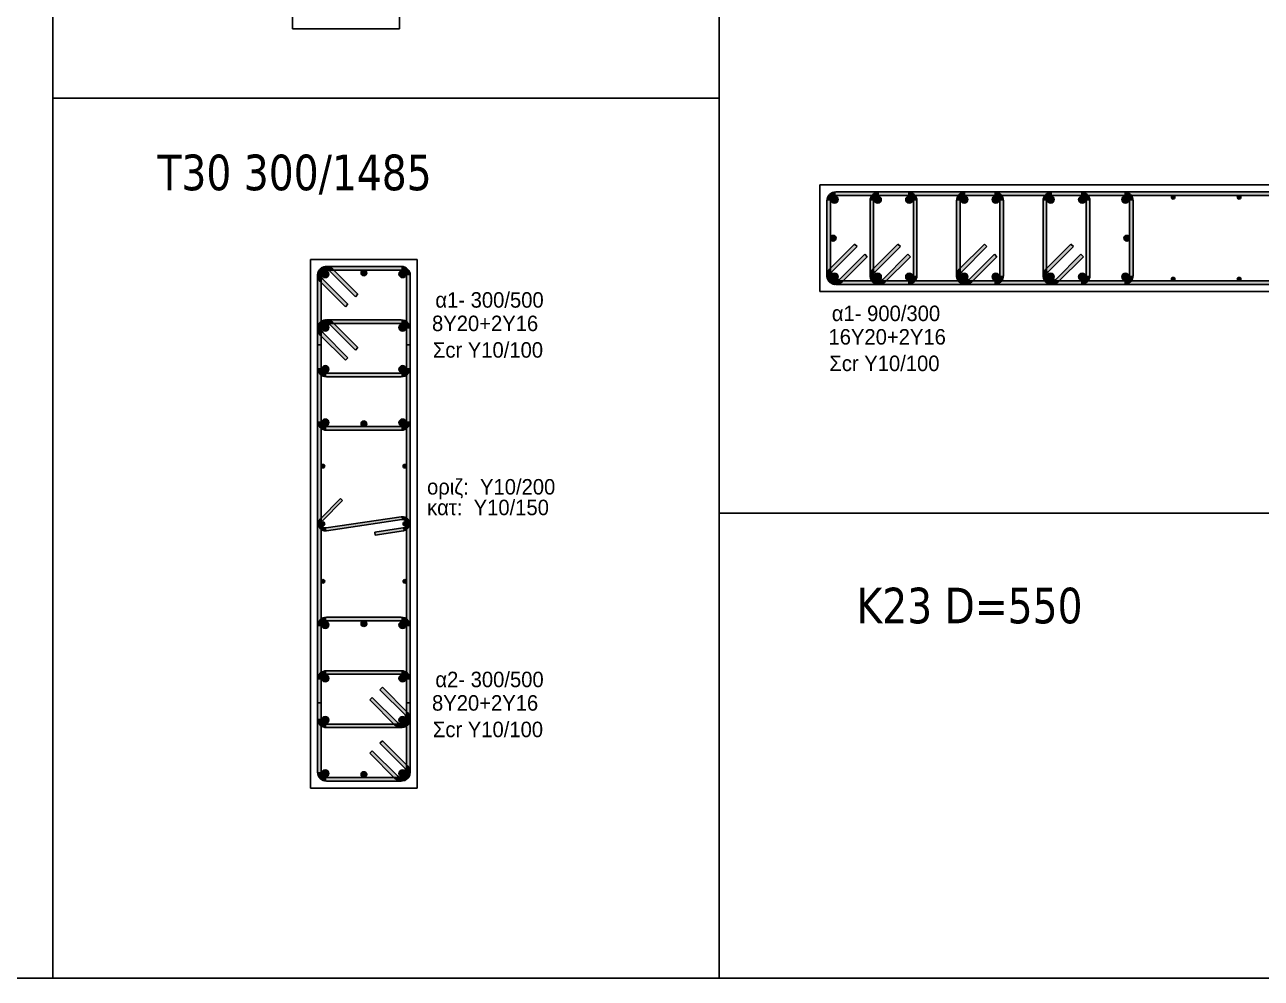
# Model space of a CAD drawing. Header units: millimetres. Extents: x -2171 to 1563, y -1758 to -1505.
# Drawn here: x 6.69 to 24.06, y -1630.29 to -1616.9 of the extents above; entities that cross this region are included whole.
import ezdxf

# ---------------------------------------------------------------- set-up
doc = ezdxf.new("R2010")
doc.units = ezdxf.units.MM
for name, color, linetype in [('-S_TEXT', 3, 'Continuous'), ('Col_Det', 7, 'Continuous'), ('Col_Det_Fill', 7, 'Continuous'), ('Geo_Col_Pro_1', 7, 'Continuous'), ('pinakaki', 153, 'Continuous')]:
    doc.layers.add(name, color=color, linetype=linetype)
doc.styles.add('S1Arl22_b_934_161', font='arial.ttf', dxfattribs={"width": 0.933629, "height": 0.002175})
doc.styles.get("Standard").update_dxf_attribs({"font": 'tahoma.ttf'})

msp = doc.modelspace()

# ---------------------------------------------------------------- hatches: boundary and pattern name
at = {"layer": 'Col_Det_Fill'}
for color, points in [(252, [(18.0814, -1619.3004), (18.0814, -1619.2504, 0.4142136), (17.9564, -1619.3754), (18.0064, -1619.3754, -0.4142136)]), (12, [(18.0138, -1619.3578, 0.4142136), (18.0638, -1619.4078, 0.4142136), (18.1138, -1619.3578, 0.4142136), (18.0638, -1619.3078, 0.4142136)]), (252, [(22.1314, -1619.3004), (22.1314, -1619.2504), (18.0814, -1619.2504), (18.0814, -1619.3004)]), (252, [(18.6886, -1619.3004), (18.6886, -1619.2504, 0.4142136), (18.5636, -1619.3754), (18.6136, -1619.3754, -0.4142136)]), (56, [(18.6209, -1619.3578, 0.4142136), (18.6709, -1619.4078, 0.4142136), (18.7209, -1619.3578, 0.4142136), (18.6709, -1619.3078, 0.4142136)]), (252, [(19.0957, -1619.3004), (19.0957, -1619.2504), (18.6886, -1619.2504), (18.6886, -1619.3004)]), (56, [(19.0634, -1619.3578, 0.4142136), (19.1134, -1619.4078, 0.4142136), (19.1634, -1619.3578, 0.4142136), (19.1134, -1619.3078, 0.4142136)]), (252, [(19.1707, -1619.3754), (19.2207, -1619.3754, 0.4142136), (19.0957, -1619.2504), (19.0957, -1619.3004, -0.4142136)]), (252, [(19.9029, -1619.3004), (19.9029, -1619.2504, 0.4142136), (19.7779, -1619.3754), (19.8279, -1619.3754, -0.4142136)]), (56, [(19.8352, -1619.3578, 0.4142136), (19.8852, -1619.4078, 0.4142136), (19.9352, -1619.3578, 0.4142136), (19.8852, -1619.3078, 0.4142136)]), (252, [(20.31, -1619.3004), (20.31, -1619.2504), (19.9029, -1619.2504), (19.9029, -1619.3004)]), (56, [(20.2777, -1619.3578, 0.4142136), (20.3277, -1619.4078, 0.4142136), (20.3777, -1619.3578, 0.4142136), (20.3277, -1619.3078, 0.4142136)]), (252, [(20.385, -1619.3754), (20.435, -1619.3754, 0.4142136), (20.31, -1619.2504), (20.31, -1619.3004, -0.4142136)]), (252, [(21.1172, -1619.3004), (21.1172, -1619.2504, 0.4142136), (20.9922, -1619.3754), (21.0422, -1619.3754, -0.4142136)]), (56, [(21.0495, -1619.3578, 0.4142136), (21.0995, -1619.4078, 0.4142136), (21.1495, -1619.3578, 0.4142136), (21.0995, -1619.3078, 0.4142136)]), (252, [(32.9087, -1619.3004), (32.9087, -1619.2504), (21.0549, -1619.2504), (21.0549, -1619.3004)]), (252, [(21.5243, -1619.3004), (21.5243, -1619.2504), (21.1172, -1619.2504), (21.1172, -1619.3004)]), (56, [(21.492, -1619.3578, 0.4142136), (21.542, -1619.4078, 0.4142136), (21.592, -1619.3578, 0.4142136), (21.542, -1619.3078, 0.4142136)]), (252, [(21.5993, -1619.3754), (21.6493, -1619.3754, 0.4142136), (21.5243, -1619.2504), (21.5243, -1619.3004, -0.4142136)]), (12, [(22.0991, -1619.3578, 0.4142136), (22.1491, -1619.4078, 0.4142136), (22.1991, -1619.3578, 0.4142136), (22.1491, -1619.3078, 0.4142136)]), (252, [(22.2064, -1619.3754), (22.2564, -1619.3754, 0.4142136), (22.1314, -1619.2504), (22.1314, -1619.3004, -0.4142136)]), (133, [(22.7944, -1619.3254, 0.4142136), (22.8194, -1619.3504, 0.4142136), (22.8444, -1619.3254, 0.4142136), (22.8194, -1619.3004, 0.4142136)]), (133, [(23.7194, -1619.3254, 0.4142136), (23.7444, -1619.3504, 0.4142136), (23.7694, -1619.3254, 0.4142136), (23.7444, -1619.3004, 0.4142136)]), (252, [(18.0064, -1619.3754), (17.9564, -1619.3754), (17.9564, -1620.4254), (18.0064, -1620.4254)]), (252, [(18.6136, -1619.3754), (18.5636, -1619.3754), (18.5636, -1620.4254), (18.6136, -1620.4254)]), (252, [(19.1707, -1620.4254), (19.2207, -1620.4254), (19.2207, -1619.3754), (19.1707, -1619.3754)]), (252, [(19.8279, -1619.3754), (19.7779, -1619.3754), (19.7779, -1620.4254), (19.8279, -1620.4254)]), (252, [(20.385, -1620.4254), (20.435, -1620.4254), (20.435, -1619.3754), (20.385, -1619.3754)]), (252, [(21.0422, -1619.3754), (20.9922, -1619.3754), (20.9922, -1620.4254), (21.0422, -1620.4254)]), (252, [(21.5993, -1620.4254), (21.6493, -1620.4254), (21.6493, -1619.3754), (21.5993, -1619.3754)]), (252, [(22.2064, -1620.4254), (22.2564, -1620.4254), (22.2564, -1619.3754), (22.2064, -1619.3754)]), (133, [(18.0064, -1619.9004, 0.4142136), (18.0464, -1619.9404, 0.4142136), (18.0864, -1619.9004, 0.4142136), (18.0464, -1619.8604, 0.4142136)]), (133, [(22.1264, -1619.9005, 0.4142136), (22.1664, -1619.9405, 0.4142136), (22.2064, -1619.9005, 0.4142136), (22.1664, -1619.8605, 0.4142136)]), (252, [(18.382, -1620.0188), (18.3466, -1619.9835), (17.9931, -1620.337), (18.0284, -1620.3724)]), (252, [(18.9891, -1620.0188), (18.9538, -1619.9835), (18.6002, -1620.337), (18.6356, -1620.3724)]), (252, [(20.2034, -1620.0188), (20.168, -1619.9835), (19.8145, -1620.337), (19.8498, -1620.3724)]), (252, [(21.4177, -1620.0188), (21.3823, -1619.9835), (21.0288, -1620.337), (21.0641, -1620.3724)]), (252, [(18.1345, -1620.4785), (18.1698, -1620.5138), (18.5234, -1620.1603), (18.488, -1620.1249)]), (252, [(18.7416, -1620.4785), (18.777, -1620.5138), (19.1305, -1620.1603), (19.0952, -1620.1249)]), (252, [(19.9559, -1620.4785), (19.9913, -1620.5138), (20.3448, -1620.1603), (20.3095, -1620.1249)]), (252, [(21.1702, -1620.4785), (21.2056, -1620.5138), (21.5591, -1620.1603), (21.5237, -1620.1249)]), (252, [(10.9841, -1620.3694), (11.0195, -1620.334, 0.6681786), (10.8061, -1620.4224), (10.8561, -1620.4224, -0.6681786)]), (252, [(10.9311, -1620.3474), (10.9311, -1620.2974, 0.6681786), (10.8427, -1620.5108), (10.8781, -1620.4755, -0.6681786)]), (12, [(10.9134, -1620.3547, 0.4142136), (10.8634, -1620.4047, 0.4142136), (10.9134, -1620.4547, 0.4142136), (10.9634, -1620.4047, 0.4142136)]), (252, [(11.9811, -1620.3474), (11.9811, -1620.2974), (10.9311, -1620.2974), (10.9311, -1620.3474)]), (252, [(11.3377, -1620.7229), (11.373, -1620.6876), (11.0195, -1620.334), (10.9841, -1620.3694)]), (133, [(11.4561, -1620.3474, 0.4142136), (11.4161, -1620.3874, 0.4142136), (11.4561, -1620.4274, 0.4142136), (11.4961, -1620.3874, 0.4142136)]), (12, [(11.9988, -1620.3547, 0.4142136), (11.9488, -1620.4047, 0.4142136), (11.9988, -1620.4547, 0.4142136), (12.0488, -1620.4047, 0.4142136)]), (252, [(12.0561, -1620.4224), (12.1061, -1620.4224, 0.4142136), (11.9811, -1620.2974), (11.9811, -1620.3474, -0.4142136)]), (252, [(18.0284, -1620.3724), (17.9931, -1620.337, 0.6681786), (18.0814, -1620.5504), (18.0814, -1620.5004, -0.6681786)]), (252, [(18.6356, -1620.3724), (18.6002, -1620.337, 0.6681786), (18.6886, -1620.5504), (18.6886, -1620.5004, -0.6681786)]), (252, [(19.8498, -1620.3724), (19.8145, -1620.337, 0.6681786), (19.9029, -1620.5504), (19.9029, -1620.5004, -0.6681786)]), (252, [(21.0641, -1620.3724), (21.0288, -1620.337, 0.6681786), (21.1172, -1620.5504), (21.1172, -1620.5004, -0.6681786)]), (252, [(10.8561, -1620.4224), (10.8061, -1620.4224), (10.8061, -1622.4724), (10.8561, -1622.4724)]), (252, [(10.8781, -1620.4755), (10.8427, -1620.5108), (11.1963, -1620.8644), (11.2316, -1620.829)]), (252, [(12.0561, -1622.4724), (12.1061, -1622.4724), (12.1061, -1620.4224), (12.0561, -1620.4224)]), (252, [(18.0064, -1620.4254), (17.9564, -1620.4254, 0.6681786), (18.1698, -1620.5138), (18.1345, -1620.4785, -0.6681786)]), (12, [(18.0138, -1620.4431, 0.4142136), (18.0638, -1620.4931, 0.4142136), (18.1138, -1620.4431, 0.4142136), (18.0638, -1620.3931, 0.4142136)]), (252, [(18.0814, -1620.5004), (18.0814, -1620.5504), (22.1314, -1620.5504), (22.1314, -1620.5004)]), (252, [(18.6136, -1620.4254), (18.5636, -1620.4254, 0.6681786), (18.777, -1620.5138), (18.7416, -1620.4785, -0.6681786)]), (56, [(18.6209, -1620.4431, 0.4142136), (18.6709, -1620.4931, 0.4142136), (18.7209, -1620.4431, 0.4142136), (18.6709, -1620.3931, 0.4142136)]), (252, [(18.6886, -1620.5004), (18.6886, -1620.5504), (19.0957, -1620.5504), (19.0957, -1620.5004)]), (56, [(19.0634, -1620.4431, 0.4142136), (19.1134, -1620.4931, 0.4142136), (19.1634, -1620.4431, 0.4142136), (19.1134, -1620.3931, 0.4142136)]), (252, [(19.0957, -1620.5004), (19.0957, -1620.5504, 0.4142136), (19.2207, -1620.4254), (19.1707, -1620.4254, -0.4142136)]), (252, [(19.8279, -1620.4254), (19.7779, -1620.4254, 0.6681786), (19.9913, -1620.5138), (19.9559, -1620.4785, -0.6681786)]), (56, [(19.8352, -1620.4431, 0.4142136), (19.8852, -1620.4931, 0.4142136), (19.9352, -1620.4431, 0.4142136), (19.8852, -1620.3931, 0.4142136)]), (252, [(19.9029, -1620.5004), (19.9029, -1620.5504), (20.31, -1620.5504), (20.31, -1620.5004)]), (56, [(20.2777, -1620.4431, 0.4142136), (20.3277, -1620.4931, 0.4142136), (20.3777, -1620.4431, 0.4142136), (20.3277, -1620.3931, 0.4142136)]), (252, [(20.31, -1620.5004), (20.31, -1620.5504, 0.4142136), (20.435, -1620.4254), (20.385, -1620.4254, -0.4142136)]), (252, [(21.0422, -1620.4254), (20.9922, -1620.4254, 0.6681786), (21.2056, -1620.5138), (21.1702, -1620.4785, -0.6681786)]), (56, [(21.0495, -1620.4431, 0.4142136), (21.0995, -1620.4931, 0.4142136), (21.1495, -1620.4431, 0.4142136), (21.0995, -1620.3931, 0.4142136)]), (252, [(21.0549, -1620.5004), (21.0549, -1620.5504), (32.9087, -1620.5504), (32.9087, -1620.5004)]), (252, [(21.1172, -1620.5004), (21.1172, -1620.5504), (21.5243, -1620.5504), (21.5243, -1620.5004)]), (56, [(21.492, -1620.4431, 0.4142136), (21.542, -1620.4931, 0.4142136), (21.592, -1620.4431, 0.4142136), (21.542, -1620.3931, 0.4142136)]), (252, [(21.5243, -1620.5004), (21.5243, -1620.5504, 0.4142136), (21.6493, -1620.4254), (21.5993, -1620.4254, -0.4142136)]), (12, [(22.0991, -1620.4431, 0.4142136), (22.1491, -1620.4931, 0.4142136), (22.1991, -1620.4431, 0.4142136), (22.1491, -1620.3931, 0.4142136)]), (252, [(22.1314, -1620.5004), (22.1314, -1620.5504, 0.4142136), (22.2564, -1620.4254), (22.2064, -1620.4254, -0.4142136)]), (133, [(22.7944, -1620.4754, 0.4142136), (22.8194, -1620.5004, 0.4142136), (22.8444, -1620.4754, 0.4142136), (22.8194, -1620.4504, 0.4142136)]), (133, [(23.7194, -1620.4754, 0.4142136), (23.7444, -1620.5004, 0.4142136), (23.7694, -1620.4754, 0.4142136), (23.7444, -1620.4504, 0.4142136)]), (252, [(10.9841, -1621.1194), (11.0195, -1621.084, 0.6681786), (10.8061, -1621.1724), (10.8561, -1621.1724, -0.6681786)]), (252, [(10.9311, -1621.0974), (10.9311, -1621.0474, 0.6681786), (10.8427, -1621.2608), (10.8781, -1621.2255, -0.6681786)]), (252, [(11.9811, -1621.0974), (11.9811, -1621.0474), (10.9311, -1621.0474), (10.9311, -1621.0974)]), (252, [(12.0561, -1621.1724), (12.1061, -1621.1724, 0.4142136), (11.9811, -1621.0474), (11.9811, -1621.0974, -0.4142136)]), (252, [(10.8561, -1621.1724), (10.8061, -1621.1724), (10.8061, -1621.7224), (10.8561, -1621.7224)]), (252, [(10.8781, -1621.2255), (10.8427, -1621.2608), (11.1963, -1621.6144), (11.2316, -1621.579)]), (56, [(10.9134, -1621.1047, 0.4142136), (10.8634, -1621.1547, 0.4142136), (10.9134, -1621.2047, 0.4142136), (10.9634, -1621.1547, 0.4142136)]), (252, [(11.3377, -1621.4729), (11.373, -1621.4376), (11.0195, -1621.084), (10.9841, -1621.1194)]), (56, [(11.9988, -1621.1047, 0.4142136), (11.9488, -1621.1547, 0.4142136), (11.9988, -1621.2047, 0.4142136), (12.0488, -1621.1547, 0.4142136)]), (252, [(12.0561, -1621.7224), (12.1061, -1621.7224), (12.1061, -1621.1724), (12.0561, -1621.1724)]), (252, [(10.8561, -1621.3959), (10.8061, -1621.3959), (10.8061, -1626.4259), (10.8561, -1626.4259)]), (252, [(12.0561, -1626.4259), (12.1061, -1626.4259), (12.1061, -1621.3959), (12.0561, -1621.3959)]), (252, [(10.8561, -1621.7224), (10.8061, -1621.7224, 0.4142136), (10.9311, -1621.8474), (10.9311, -1621.7974, -0.4142136)]), (56, [(10.9134, -1621.6901, 0.4142136), (10.8634, -1621.7401, 0.4142136), (10.9134, -1621.7901, 0.4142136), (10.9634, -1621.7401, 0.4142136)]), (56, [(11.9988, -1621.6901, 0.4142136), (11.9488, -1621.7401, 0.4142136), (11.9988, -1621.7901, 0.4142136), (12.0488, -1621.7401, 0.4142136)]), (252, [(11.9811, -1621.7974), (11.9811, -1621.8474, 0.4142136), (12.1061, -1621.7224), (12.0561, -1621.7224, -0.4142136)]), (252, [(10.9311, -1621.7974), (10.9311, -1621.8474), (11.9811, -1621.8474), (11.9811, -1621.7974)]), (12, [(10.9134, -1622.4401, 0.4142136), (10.8634, -1622.4901, 0.4142136), (10.9134, -1622.5401, 0.4142136), (10.9634, -1622.4901, 0.4142136)]), (133, [(11.4561, -1622.4674, 0.4142136), (11.4161, -1622.5074, 0.4142136), (11.4561, -1622.5474, 0.4142136), (11.4961, -1622.5074, 0.4142136)]), (12, [(11.9988, -1622.4401, 0.4142136), (11.9488, -1622.4901, 0.4142136), (11.9988, -1622.5401, 0.4142136), (12.0488, -1622.4901, 0.4142136)]), (252, [(10.8561, -1622.4724), (10.8061, -1622.4724, 0.4142136), (10.9311, -1622.5974), (10.9311, -1622.5474, -0.4142136)]), (252, [(10.9311, -1622.5474), (10.9311, -1622.5974), (11.9811, -1622.5974), (11.9811, -1622.5474)]), (252, [(11.9811, -1622.5474), (11.9811, -1622.5974, 0.4142136), (12.1061, -1622.4724), (12.0561, -1622.4724, -0.4142136)]), (133, [(10.8811, -1623.1272, 0.4142136), (10.9061, -1623.1022, 0.4142136), (10.8811, -1623.0772, 0.4142136), (10.8561, -1623.1022, 0.4142136)]), (133, [(12.0311, -1623.1272, 0.4142136), (12.0561, -1623.1022, 0.4142136), (12.0311, -1623.0772, 0.4142136), (12.0061, -1623.1022, 0.4142136)]), (252, [(10.8454, -1623.8402), (10.8737, -1623.8684), (11.1565, -1623.5856), (11.1282, -1623.5573)]), (252, [(10.9309, -1624.0098), (10.925, -1623.9702, -0.7233449), (10.8737, -1623.8684), (10.8454, -1623.8402, 0.7233449)]), (252, [(11.9872, -1623.8515), (11.9813, -1623.812), (10.925, -1623.9702), (10.9309, -1624.0098)]), (252, [(12.005, -1623.9702), (12.0109, -1624.0098, 1), (11.9813, -1623.812), (11.9872, -1623.8515, -1)]), (133, [(10.8811, -1623.9359, 0.4142136), (10.9061, -1623.9109, 0.4142136), (10.8811, -1623.8859, 0.4142136), (10.8561, -1623.9109, 0.4142136)]), (252, [(11.6094, -1624.0295), (11.6153, -1624.069), (12.0109, -1624.0098), (12.005, -1623.9702)]), (133, [(12.0311, -1623.9359, 0.4142136), (12.0561, -1623.9109, 0.4142136), (12.0311, -1623.8859, 0.4142136), (12.0061, -1623.9109, 0.4142136)]), (133, [(10.8811, -1624.7445, 0.4142136), (10.9061, -1624.7195, 0.4142136), (10.8811, -1624.6945, 0.4142136), (10.8561, -1624.7195, 0.4142136)]), (133, [(12.0311, -1624.7445, 0.4142136), (12.0561, -1624.7195, 0.4142136), (12.0311, -1624.6945, 0.4142136), (12.0061, -1624.7195, 0.4142136)]), (252, [(10.9311, -1625.2743), (10.9311, -1625.2243, 0.4142136), (10.8061, -1625.3493), (10.8561, -1625.3493, -0.4142136)]), (252, [(11.9811, -1625.2743), (11.9811, -1625.2243), (10.9311, -1625.2243), (10.9311, -1625.2743)]), (252, [(12.0561, -1625.3493), (12.1061, -1625.3493, 0.4142136), (11.9811, -1625.2243), (11.9811, -1625.2743, -0.4142136)]), (252, [(10.8561, -1625.3493), (10.8061, -1625.3493), (10.8061, -1627.3993), (10.8561, -1627.3993)]), (12, [(10.9134, -1625.3816, 0.4142136), (10.9634, -1625.3316, 0.4142136), (10.9134, -1625.2816, 0.4142136), (10.8634, -1625.3316, 0.4142136)]), (133, [(11.4561, -1625.3543, 0.4142136), (11.4961, -1625.3143, 0.4142136), (11.4561, -1625.2743, 0.4142136), (11.4161, -1625.3143, 0.4142136)]), (12, [(11.9988, -1625.3816, 0.4142136), (12.0488, -1625.3316, 0.4142136), (11.9988, -1625.2816, 0.4142136), (11.9488, -1625.3316, 0.4142136)]), (252, [(12.0561, -1627.3993), (12.1061, -1627.3993), (12.1061, -1625.3493), (12.0561, -1625.3493)]), (252, [(10.9311, -1626.0243), (10.9311, -1625.9743, 0.4142136), (10.8061, -1626.0993), (10.8561, -1626.0993, -0.4142136)]), (252, [(10.8561, -1626.0993), (10.8061, -1626.0993), (10.8061, -1626.6493), (10.8561, -1626.6493)]), (56, [(10.9134, -1626.1316, 0.4142136), (10.9634, -1626.0816, 0.4142136), (10.9134, -1626.0316, 0.4142136), (10.8634, -1626.0816, 0.4142136)]), (252, [(11.9811, -1626.0243), (11.9811, -1625.9743), (10.9311, -1625.9743), (10.9311, -1626.0243)]), (56, [(11.9988, -1626.1316, 0.4142136), (12.0488, -1626.0816, 0.4142136), (11.9988, -1626.0316, 0.4142136), (11.9488, -1626.0816, 0.4142136)]), (252, [(12.0561, -1626.0993), (12.1061, -1626.0993, 0.4142136), (11.9811, -1625.9743), (11.9811, -1626.0243, -0.4142136)]), (252, [(12.0561, -1626.6493), (12.1061, -1626.6493), (12.1061, -1626.0993), (12.0561, -1626.0993)]), (252, [(12.0341, -1626.5963), (12.0695, -1626.5609), (11.7159, -1626.2074), (11.6806, -1626.2427)]), (252, [(11.5745, -1626.3488), (11.5391, -1626.3842), (11.8927, -1626.7377), (11.9281, -1626.7024)]), (56, [(10.9134, -1626.717, 0.4142136), (10.9634, -1626.667, 0.4142136), (10.9134, -1626.617, 0.4142136), (10.8634, -1626.667, 0.4142136)]), (56, [(11.9988, -1626.717, 0.4142136), (12.0488, -1626.667, 0.4142136), (11.9988, -1626.617, 0.4142136), (11.9488, -1626.667, 0.4142136)]), (252, [(11.9811, -1626.7243), (11.9811, -1626.7743, 0.6681786), (12.0695, -1626.5609), (12.0341, -1626.5963, -0.6681786)]), (252, [(10.8561, -1626.6493), (10.8061, -1626.6493, 0.4142136), (10.9311, -1626.7743), (10.9311, -1626.7243, -0.4142136)]), (252, [(10.9311, -1626.7243), (10.9311, -1626.7743), (11.9811, -1626.7743), (11.9811, -1626.7243)]), (252, [(11.9281, -1626.7024), (11.8927, -1626.7377, 0.6681786), (12.1061, -1626.6493), (12.0561, -1626.6493, -0.6681786)]), (252, [(12.0341, -1627.3463), (12.0695, -1627.3109), (11.7159, -1626.9574), (11.6806, -1626.9927)]), (252, [(11.5745, -1627.0988), (11.5391, -1627.1342), (11.8927, -1627.4877), (11.9281, -1627.4524)]), (252, [(11.9811, -1627.4743), (11.9811, -1627.5243, 0.6681786), (12.0695, -1627.3109), (12.0341, -1627.3463, -0.6681786)]), (252, [(10.8561, -1627.3993), (10.8061, -1627.3993, 0.4142136), (10.9311, -1627.5243), (10.9311, -1627.4743, -0.4142136)]), (12, [(10.9134, -1627.467, 0.4142136), (10.9634, -1627.417, 0.4142136), (10.9134, -1627.367, 0.4142136), (10.8634, -1627.417, 0.4142136)]), (252, [(10.9311, -1627.4743), (10.9311, -1627.5243), (11.9811, -1627.5243), (11.9811, -1627.4743)]), (133, [(11.4561, -1627.4743, 0.4142136), (11.4961, -1627.4343, 0.4142136), (11.4561, -1627.3943, 0.4142136), (11.4161, -1627.4343, 0.4142136)]), (252, [(11.9281, -1627.4524), (11.8927, -1627.4877, 0.6681786), (12.1061, -1627.3993), (12.0561, -1627.3993, -0.6681786)]), (12, [(11.9988, -1627.467, 0.4142136), (12.0488, -1627.417, 0.4142136), (11.9988, -1627.367, 0.4142136), (11.9488, -1627.417, 0.4142136)])]:
    msp.add_hatch(color=color, dxfattribs=at).paths.add_polyline_path(points)

# ---------------------------------------------------------------- linework, layer by layer
at = {"layer": '-S_TEXT', "ltscale": 5}
msp.add_lwpolyline([(-13.0812, -1590.2497), (45.0662, -1590.2497), (45.0662, -1630.2944), (-13.0812, -1630.2944)], close=True, dxfattribs=at)
at = {"layer": 'Col_Det', "color": 7}
for points in [[(10.4517, -1613.4561), (10.4517, -1616.9611)], [(11.9567, -1616.9611), (11.9567, -1613.4561)], [(10.4517, -1616.9611), (11.9567, -1616.9611)], [(36.1072, -1619.1504), (17.8564, -1619.1504)], [(17.8564, -1619.1504), (17.8564, -1620.6504)], [(22.1314, -1619.2504), (18.0814, -1619.2504)], [(18.0814, -1619.3004), (22.1314, -1619.3004)], [(19.0957, -1619.2504), (18.6886, -1619.2504)], [(18.6886, -1619.3004), (19.0957, -1619.3004)], [(20.31, -1619.2504), (19.9029, -1619.2504)], [(19.9029, -1619.3004), (20.31, -1619.3004)], [(32.9087, -1619.2504), (21.0549, -1619.2504)], [(21.0549, -1619.2504), (21.0549, -1619.3004)], [(21.0549, -1619.3004), (32.9087, -1619.3004)], [(21.5243, -1619.2504), (21.1172, -1619.2504)], [(21.1172, -1619.3004), (21.5243, -1619.3004)], [(17.9564, -1619.3754), (17.9564, -1620.4254)], [(18.0064, -1620.4254), (18.0064, -1619.3754)], [(18.5636, -1619.3754), (18.5636, -1620.4254)], [(18.6136, -1620.4254), (18.6136, -1619.3754)], [(19.1707, -1619.3754), (19.1707, -1620.4254)], [(19.2207, -1620.4254), (19.2207, -1619.3754)], [(19.7779, -1619.3754), (19.7779, -1620.4254)], [(19.8279, -1620.4254), (19.8279, -1619.3754)], [(20.385, -1619.3754), (20.385, -1620.4254)], [(20.435, -1620.4254), (20.435, -1619.3754)], [(20.9922, -1619.3754), (20.9922, -1620.4254)], [(21.0422, -1620.4254), (21.0422, -1619.3754)], [(21.5993, -1619.3754), (21.5993, -1620.4254)], [(21.6493, -1620.4254), (21.6493, -1619.3754)], [(22.2064, -1619.3754), (22.2064, -1620.4254)], [(22.2564, -1620.4254), (22.2564, -1619.3754)], [(18.3466, -1619.9835), (17.9931, -1620.337)], [(18.0284, -1620.3724), (18.382, -1620.0188)], [(18.382, -1620.0188), (18.3466, -1619.9835)], [(18.9538, -1619.9835), (18.6002, -1620.337)], [(18.6356, -1620.3724), (18.9891, -1620.0188)], [(18.9891, -1620.0188), (18.9538, -1619.9835)], [(20.168, -1619.9835), (19.8145, -1620.337)], [(19.8498, -1620.3724), (20.2034, -1620.0188)], [(20.2034, -1620.0188), (20.168, -1619.9835)], [(21.3823, -1619.9835), (21.0288, -1620.337)], [(21.0641, -1620.3724), (21.4177, -1620.0188)], [(21.4177, -1620.0188), (21.3823, -1619.9835)], [(12.2061, -1620.1974), (10.7061, -1620.1974)], [(10.7061, -1620.1974), (10.7061, -1627.6243)], [(12.2061, -1627.6243), (12.2061, -1620.1974)], [(18.488, -1620.1249), (18.1345, -1620.4785)], [(18.1698, -1620.5138), (18.5234, -1620.1603)], [(18.5234, -1620.1603), (18.488, -1620.1249)], [(19.0952, -1620.1249), (18.7416, -1620.4785)], [(18.777, -1620.5138), (19.1305, -1620.1603)], [(19.1305, -1620.1603), (19.0952, -1620.1249)], [(20.3095, -1620.1249), (19.9559, -1620.4785)], [(19.9913, -1620.5138), (20.3448, -1620.1603)], [(20.3448, -1620.1603), (20.3095, -1620.1249)], [(21.5237, -1620.1249), (21.1702, -1620.4785)], [(21.2056, -1620.5138), (21.5591, -1620.1603)], [(21.5591, -1620.1603), (21.5237, -1620.1249)], [(11.9811, -1620.2974), (10.9311, -1620.2974)], [(10.9311, -1620.3474), (11.9811, -1620.3474)], [(10.9841, -1620.3694), (11.3377, -1620.7229)], [(11.373, -1620.6876), (11.0195, -1620.334)], [(10.8061, -1620.4224), (10.8061, -1622.4724)], [(10.8427, -1620.5108), (11.1963, -1620.8644)], [(10.8561, -1622.4724), (10.8561, -1620.4224)], [(11.2316, -1620.829), (10.8781, -1620.4755)], [(12.0561, -1620.4224), (12.0561, -1622.4724)], [(12.1061, -1622.4724), (12.1061, -1620.4224)], [(22.1314, -1620.5004), (18.0814, -1620.5004)], [(18.0814, -1620.5504), (22.1314, -1620.5504)], [(19.0957, -1620.5004), (18.6886, -1620.5004)], [(18.6886, -1620.5504), (19.0957, -1620.5504)], [(20.31, -1620.5004), (19.9029, -1620.5004)], [(19.9029, -1620.5504), (20.31, -1620.5504)], [(21.0549, -1620.5004), (21.0549, -1620.5504)], [(32.9087, -1620.5004), (21.0549, -1620.5004)], [(21.0549, -1620.5504), (32.9087, -1620.5504)], [(21.5243, -1620.5004), (21.1172, -1620.5004)], [(21.1172, -1620.5504), (21.5243, -1620.5504)], [(11.3377, -1620.7229), (11.373, -1620.6876)], [(17.8564, -1620.6504), (36.1072, -1620.6504)], [(11.1963, -1620.8644), (11.2316, -1620.829)], [(11.9811, -1621.0474), (10.9311, -1621.0474)], [(10.8061, -1621.1724), (10.8061, -1621.7224)], [(10.8561, -1621.7224), (10.8561, -1621.1724)], [(11.2316, -1621.579), (10.8781, -1621.2255)], [(10.9311, -1621.0974), (11.9811, -1621.0974)], [(10.9841, -1621.1194), (11.3377, -1621.4729)], [(11.373, -1621.4376), (11.0195, -1621.084)], [(12.0561, -1621.1724), (12.0561, -1621.7224)], [(12.1061, -1621.7224), (12.1061, -1621.1724)], [(10.8561, -1621.3959), (10.8061, -1621.3959)], [(10.8061, -1621.3959), (10.8061, -1626.4259)], [(10.8427, -1621.2608), (11.1963, -1621.6144)], [(10.8561, -1626.4259), (10.8561, -1621.3959)], [(12.1061, -1621.3959), (12.0561, -1621.3959)], [(12.0561, -1621.3959), (12.0561, -1626.4259)], [(12.1061, -1626.4259), (12.1061, -1621.3959)], [(11.1963, -1621.6144), (11.2316, -1621.579)], [(11.3377, -1621.4729), (11.373, -1621.4376)], [(11.9811, -1621.7974), (10.9311, -1621.7974)], [(10.9311, -1621.8474), (11.9811, -1621.8474)], [(11.9811, -1622.5474), (10.9311, -1622.5474)], [(10.9311, -1622.5974), (11.9811, -1622.5974)], [(11.1282, -1623.5573), (10.8454, -1623.8402)], [(10.8737, -1623.8684), (11.1565, -1623.5856)], [(11.1565, -1623.5856), (11.1282, -1623.5573)], [(11.9813, -1623.812), (10.925, -1623.9702)], [(10.9309, -1624.0098), (11.9872, -1623.8515)], [(12.005, -1623.9702), (11.6094, -1624.0295)], [(11.6094, -1624.0295), (11.6153, -1624.069)], [(11.6153, -1624.069), (12.0109, -1624.0098)], [(11.9811, -1625.2243), (10.9311, -1625.2243)], [(10.8061, -1625.3493), (10.8061, -1627.3993)], [(10.8561, -1627.3993), (10.8561, -1625.3493)], [(10.9311, -1625.2743), (11.9811, -1625.2743)], [(12.0561, -1625.3493), (12.0561, -1627.3993)], [(12.1061, -1627.3993), (12.1061, -1625.3493)], [(10.8061, -1626.0993), (10.8061, -1626.6493)], [(10.8561, -1626.6493), (10.8561, -1626.0993)], [(11.9811, -1625.9743), (10.9311, -1625.9743)], [(10.9311, -1626.0243), (11.9811, -1626.0243)], [(12.0561, -1626.0993), (12.0561, -1626.6493)], [(12.1061, -1626.6493), (12.1061, -1626.0993)], [(11.7159, -1626.2074), (11.6806, -1626.2427)], [(11.6806, -1626.2427), (12.0341, -1626.5963)], [(12.0695, -1626.5609), (11.7159, -1626.2074)], [(10.8061, -1626.4259), (10.8561, -1626.4259)], [(11.5745, -1626.3488), (11.5391, -1626.3842)], [(11.5391, -1626.3842), (11.8927, -1626.7377)], [(11.9281, -1626.7024), (11.5745, -1626.3488)], [(12.0561, -1626.4259), (12.1061, -1626.4259)], [(11.9811, -1626.7243), (10.9311, -1626.7243)], [(10.9311, -1626.7743), (11.9811, -1626.7743)], [(11.7159, -1626.9574), (11.6806, -1626.9927)], [(12.0695, -1627.3109), (11.7159, -1626.9574)], [(11.5745, -1627.0988), (11.5391, -1627.1342)], [(11.5391, -1627.1342), (11.8927, -1627.4877)], [(11.9281, -1627.4524), (11.5745, -1627.0988)], [(11.6806, -1626.9927), (12.0341, -1627.3463)], [(11.9811, -1627.4743), (10.9311, -1627.4743)], [(10.7061, -1627.6243), (12.2061, -1627.6243)], [(10.9311, -1627.5243), (11.9811, -1627.5243)]]:
    msp.add_lwpolyline(points, dxfattribs=at)
for points in [[(18.0814, -1619.2504, 0.4142136), (17.9564, -1619.3754)], [(18.0064, -1619.3754, -0.4142136), (18.0814, -1619.3004, -0.4142136)], [(18.0638, -1619.3078, 0.4142136), (18.0138, -1619.3578, 0.4142136)], [(18.1138, -1619.3578, 0.4142136), (18.0638, -1619.3078, 0.4142136)], [(18.6886, -1619.2504, 0.4142136), (18.5636, -1619.3754)], [(18.6136, -1619.3754, -0.4142136), (18.6886, -1619.3004, -0.4142136)], [(18.6709, -1619.3078, 0.4142136), (18.6209, -1619.3578, 0.4142136)], [(18.7209, -1619.3578, 0.4142136), (18.6709, -1619.3078, 0.4142136)], [(19.1134, -1619.3078, 0.4142136), (19.0634, -1619.3578, 0.4142136)], [(19.2207, -1619.3754, 0.4142136), (19.0957, -1619.2504)], [(19.0957, -1619.3004, -0.4142136), (19.1707, -1619.3754, -0.4142136)], [(19.1634, -1619.3578, 0.4142136), (19.1134, -1619.3078, 0.4142136)], [(19.9029, -1619.2504, 0.4142136), (19.7779, -1619.3754)], [(19.8279, -1619.3754, -0.4142136), (19.9029, -1619.3004, -0.4142136)], [(19.8852, -1619.3078, 0.4142136), (19.8352, -1619.3578, 0.4142136)], [(19.9352, -1619.3578, 0.4142136), (19.8852, -1619.3078, 0.4142136)], [(20.3277, -1619.3078, 0.4142136), (20.2777, -1619.3578, 0.4142136)], [(20.435, -1619.3754, 0.4142136), (20.31, -1619.2504)], [(20.31, -1619.3004, -0.4142136), (20.385, -1619.3754, -0.4142136)], [(20.3777, -1619.3578, 0.4142136), (20.3277, -1619.3078, 0.4142136)], [(21.1172, -1619.2504, 0.4142136), (20.9922, -1619.3754)], [(21.0422, -1619.3754, -0.4142136), (21.1172, -1619.3004, -0.4142136)], [(21.0995, -1619.3078, 0.4142136), (21.0495, -1619.3578, 0.4142136)], [(21.1495, -1619.3578, 0.4142136), (21.0995, -1619.3078, 0.4142136)], [(21.542, -1619.3078, 0.4142136), (21.492, -1619.3578, 0.4142136)], [(21.6493, -1619.3754, 0.4142136), (21.5243, -1619.2504)], [(21.5243, -1619.3004, -0.4142136), (21.5993, -1619.3754, -0.4142136)], [(21.592, -1619.3578, 0.4142136), (21.542, -1619.3078, 0.4142136)], [(22.1491, -1619.3078, 0.4142136), (22.0991, -1619.3578, 0.4142136)], [(22.2564, -1619.3754, 0.4142136), (22.1314, -1619.2504)], [(22.1314, -1619.3004, -0.4142136), (22.2064, -1619.3754, -0.4142136)], [(22.1991, -1619.3578, 0.4142136), (22.1491, -1619.3078, 0.4142136)], [(22.8194, -1619.3004, 0.4142136), (22.7944, -1619.3254, 0.4142136)], [(22.7944, -1619.3254, 0.4142136), (22.8194, -1619.3504, 0.4142136)], [(22.8444, -1619.3254, 0.4142136), (22.8194, -1619.3004, 0.4142136)], [(22.8194, -1619.3504, 0.4142136), (22.8444, -1619.3254, 0.4142136)], [(23.7444, -1619.3004, 0.4142136), (23.7194, -1619.3254, 0.4142136)], [(23.7194, -1619.3254, 0.4142136), (23.7444, -1619.3504, 0.4142136)], [(23.7694, -1619.3254, 0.4142136), (23.7444, -1619.3004, 0.4142136)], [(23.7444, -1619.3504, 0.4142136), (23.7694, -1619.3254, 0.4142136)], [(18.0138, -1619.3578, 0.4142136), (18.0638, -1619.4078, 0.4142136)], [(18.0638, -1619.4078, 0.4142136), (18.1138, -1619.3578, 0.4142136)], [(18.6209, -1619.3578, 0.4142136), (18.6709, -1619.4078, 0.4142136)], [(18.6709, -1619.4078, 0.4142136), (18.7209, -1619.3578, 0.4142136)], [(19.0634, -1619.3578, 0.4142136), (19.1134, -1619.4078, 0.4142136)], [(19.1134, -1619.4078, 0.4142136), (19.1634, -1619.3578, 0.4142136)], [(19.8352, -1619.3578, 0.4142136), (19.8852, -1619.4078, 0.4142136)], [(19.8852, -1619.4078, 0.4142136), (19.9352, -1619.3578, 0.4142136)], [(20.2777, -1619.3578, 0.4142136), (20.3277, -1619.4078, 0.4142136)], [(20.3277, -1619.4078, 0.4142136), (20.3777, -1619.3578, 0.4142136)], [(21.0495, -1619.3578, 0.4142136), (21.0995, -1619.4078, 0.4142136)], [(21.0995, -1619.4078, 0.4142136), (21.1495, -1619.3578, 0.4142136)], [(21.492, -1619.3578, 0.4142136), (21.542, -1619.4078, 0.4142136)], [(21.542, -1619.4078, 0.4142136), (21.592, -1619.3578, 0.4142136)], [(22.0991, -1619.3578, 0.4142136), (22.1491, -1619.4078, 0.4142136)], [(22.1491, -1619.4078, 0.4142136), (22.1991, -1619.3578, 0.4142136)], [(18.0464, -1619.8604, 0.4142136), (18.0064, -1619.9004, 0.4142136)], [(18.0864, -1619.9004, 0.4142136), (18.0464, -1619.8604, 0.4142136)], [(22.1664, -1619.8605, 0.4142136), (22.1264, -1619.9005, 0.4142136)], [(22.2064, -1619.9005, 0.4142136), (22.1664, -1619.8605, 0.4142136)], [(18.0064, -1619.9004, 0.4142136), (18.0464, -1619.9404, 0.4142136)], [(18.0464, -1619.9404, 0.4142136), (18.0864, -1619.9004, 0.4142136)], [(22.1264, -1619.9005, 0.4142136), (22.1664, -1619.9405, 0.4142136)], [(22.1664, -1619.9405, 0.4142136), (22.2064, -1619.9005, 0.4142136)], [(11.0195, -1620.334, 0.6681786), (10.8061, -1620.4224)], [(10.9311, -1620.2974, 0.6681786), (10.8427, -1620.5108)], [(10.8561, -1620.4224, -0.6681786), (10.9841, -1620.3694, -0.6681786)], [(10.8781, -1620.4755, -0.6681786), (10.9311, -1620.3474, -0.6681786)], [(10.9134, -1620.3547, 0.4142136), (10.8634, -1620.4047, 0.4142136)], [(10.9634, -1620.4047, 0.4142136), (10.9134, -1620.3547, 0.4142136)], [(11.4561, -1620.3474, 0.4142136), (11.4161, -1620.3874, 0.4142136)], [(11.4961, -1620.3874, 0.4142136), (11.4561, -1620.3474, 0.4142136)], [(11.9988, -1620.3547, 0.4142136), (11.9488, -1620.4047, 0.4142136)], [(12.1061, -1620.4224, 0.4142136), (11.9811, -1620.2974)], [(11.9811, -1620.3474, -0.4142136), (12.0561, -1620.4224, -0.4142136)], [(12.0488, -1620.4047, 0.4142136), (11.9988, -1620.3547, 0.4142136)], [(17.9931, -1620.337, 0.6681786), (18.0814, -1620.5504)], [(18.0814, -1620.5004, -0.6681786), (18.0284, -1620.3724, -0.6681786)], [(18.6002, -1620.337, 0.6681786), (18.6886, -1620.5504)], [(18.6886, -1620.5004, -0.6681786), (18.6356, -1620.3724, -0.6681786)], [(19.8145, -1620.337, 0.6681786), (19.9029, -1620.5504)], [(19.9029, -1620.5004, -0.6681786), (19.8498, -1620.3724, -0.6681786)], [(21.0288, -1620.337, 0.6681786), (21.1172, -1620.5504)], [(21.1172, -1620.5004, -0.6681786), (21.0641, -1620.3724, -0.6681786)], [(10.8634, -1620.4047, 0.4142136), (10.9134, -1620.4547, 0.4142136)], [(10.9134, -1620.4547, 0.4142136), (10.9634, -1620.4047, 0.4142136)], [(11.4161, -1620.3874, 0.4142136), (11.4561, -1620.4274, 0.4142136)], [(11.4561, -1620.4274, 0.4142136), (11.4961, -1620.3874, 0.4142136)], [(11.9488, -1620.4047, 0.4142136), (11.9988, -1620.4547, 0.4142136)], [(11.9988, -1620.4547, 0.4142136), (12.0488, -1620.4047, 0.4142136)], [(17.9564, -1620.4254, 0.6681786), (18.1698, -1620.5138)], [(18.1345, -1620.4785, -0.6681786), (18.0064, -1620.4254, -0.6681786)], [(18.0638, -1620.3931, 0.4142136), (18.0138, -1620.4431, 0.4142136)], [(18.0138, -1620.4431, 0.4142136), (18.0638, -1620.4931, 0.4142136)], [(18.1138, -1620.4431, 0.4142136), (18.0638, -1620.3931, 0.4142136)], [(18.0638, -1620.4931, 0.4142136), (18.1138, -1620.4431, 0.4142136)], [(18.5636, -1620.4254, 0.6681786), (18.777, -1620.5138)], [(18.7416, -1620.4785, -0.6681786), (18.6136, -1620.4254, -0.6681786)], [(18.6709, -1620.3931, 0.4142136), (18.6209, -1620.4431, 0.4142136)], [(18.6209, -1620.4431, 0.4142136), (18.6709, -1620.4931, 0.4142136)], [(18.7209, -1620.4431, 0.4142136), (18.6709, -1620.3931, 0.4142136)], [(18.6709, -1620.4931, 0.4142136), (18.7209, -1620.4431, 0.4142136)], [(19.1134, -1620.3931, 0.4142136), (19.0634, -1620.4431, 0.4142136)], [(19.0634, -1620.4431, 0.4142136), (19.1134, -1620.4931, 0.4142136)], [(19.0957, -1620.5504, 0.4142136), (19.2207, -1620.4254)], [(19.1707, -1620.4254, -0.4142136), (19.0957, -1620.5004, -0.4142136)], [(19.1634, -1620.4431, 0.4142136), (19.1134, -1620.3931, 0.4142136)], [(19.1134, -1620.4931, 0.4142136), (19.1634, -1620.4431, 0.4142136)], [(19.7779, -1620.4254, 0.6681786), (19.9913, -1620.5138)], [(19.9559, -1620.4785, -0.6681786), (19.8279, -1620.4254, -0.6681786)], [(19.8852, -1620.3931, 0.4142136), (19.8352, -1620.4431, 0.4142136)], [(19.8352, -1620.4431, 0.4142136), (19.8852, -1620.4931, 0.4142136)], [(19.9352, -1620.4431, 0.4142136), (19.8852, -1620.3931, 0.4142136)], [(19.8852, -1620.4931, 0.4142136), (19.9352, -1620.4431, 0.4142136)], [(20.3277, -1620.3931, 0.4142136), (20.2777, -1620.4431, 0.4142136)], [(20.2777, -1620.4431, 0.4142136), (20.3277, -1620.4931, 0.4142136)], [(20.31, -1620.5504, 0.4142136), (20.435, -1620.4254)], [(20.385, -1620.4254, -0.4142136), (20.31, -1620.5004, -0.4142136)], [(20.3777, -1620.4431, 0.4142136), (20.3277, -1620.3931, 0.4142136)], [(20.3277, -1620.4931, 0.4142136), (20.3777, -1620.4431, 0.4142136)], [(20.9922, -1620.4254, 0.6681786), (21.2056, -1620.5138)], [(21.1702, -1620.4785, -0.6681786), (21.0422, -1620.4254, -0.6681786)], [(21.0995, -1620.3931, 0.4142136), (21.0495, -1620.4431, 0.4142136)], [(21.0495, -1620.4431, 0.4142136), (21.0995, -1620.4931, 0.4142136)], [(21.1495, -1620.4431, 0.4142136), (21.0995, -1620.3931, 0.4142136)], [(21.0995, -1620.4931, 0.4142136), (21.1495, -1620.4431, 0.4142136)], [(21.542, -1620.3931, 0.4142136), (21.492, -1620.4431, 0.4142136)], [(21.492, -1620.4431, 0.4142136), (21.542, -1620.4931, 0.4142136)], [(21.5243, -1620.5504, 0.4142136), (21.6493, -1620.4254)], [(21.5993, -1620.4254, -0.4142136), (21.5243, -1620.5004, -0.4142136)], [(21.592, -1620.4431, 0.4142136), (21.542, -1620.3931, 0.4142136)], [(21.542, -1620.4931, 0.4142136), (21.592, -1620.4431, 0.4142136)], [(22.1491, -1620.3931, 0.4142136), (22.0991, -1620.4431, 0.4142136)], [(22.0991, -1620.4431, 0.4142136), (22.1491, -1620.4931, 0.4142136)], [(22.1314, -1620.5504, 0.4142136), (22.2564, -1620.4254)], [(22.2064, -1620.4254, -0.4142136), (22.1314, -1620.5004, -0.4142136)], [(22.1991, -1620.4431, 0.4142136), (22.1491, -1620.3931, 0.4142136)], [(22.1491, -1620.4931, 0.4142136), (22.1991, -1620.4431, 0.4142136)], [(22.8194, -1620.4504, 0.4142136), (22.7944, -1620.4754, 0.4142136)], [(22.7944, -1620.4754, 0.4142136), (22.8194, -1620.5004, 0.4142136)], [(22.8444, -1620.4754, 0.4142136), (22.8194, -1620.4504, 0.4142136)], [(22.8194, -1620.5004, 0.4142136), (22.8444, -1620.4754, 0.4142136)], [(23.7444, -1620.4504, 0.4142136), (23.7194, -1620.4754, 0.4142136)], [(23.7194, -1620.4754, 0.4142136), (23.7444, -1620.5004, 0.4142136)], [(23.7694, -1620.4754, 0.4142136), (23.7444, -1620.4504, 0.4142136)], [(23.7444, -1620.5004, 0.4142136), (23.7694, -1620.4754, 0.4142136)], [(11.0195, -1621.084, 0.6681786), (10.8061, -1621.1724)], [(10.9311, -1621.0474, 0.6681786), (10.8427, -1621.2608)], [(12.1061, -1621.1724, 0.4142136), (11.9811, -1621.0474)], [(10.8561, -1621.1724, -0.6681786), (10.9841, -1621.1194, -0.6681786)], [(10.8781, -1621.2255, -0.6681786), (10.9311, -1621.0974, -0.6681786)], [(10.9134, -1621.1047, 0.4142136), (10.8634, -1621.1547, 0.4142136)], [(10.8634, -1621.1547, 0.4142136), (10.9134, -1621.2047, 0.4142136)], [(10.9634, -1621.1547, 0.4142136), (10.9134, -1621.1047, 0.4142136)], [(10.9134, -1621.2047, 0.4142136), (10.9634, -1621.1547, 0.4142136)], [(11.9988, -1621.1047, 0.4142136), (11.9488, -1621.1547, 0.4142136)], [(11.9488, -1621.1547, 0.4142136), (11.9988, -1621.2047, 0.4142136)], [(11.9811, -1621.0974, -0.4142136), (12.0561, -1621.1724, -0.4142136)], [(12.0488, -1621.1547, 0.4142136), (11.9988, -1621.1047, 0.4142136)], [(11.9988, -1621.2047, 0.4142136), (12.0488, -1621.1547, 0.4142136)], [(10.8061, -1621.7224, 0.4142136), (10.9311, -1621.8474)], [(10.9311, -1621.7974, -0.4142136), (10.8561, -1621.7224, -0.4142136)], [(10.9134, -1621.6901, 0.4142136), (10.8634, -1621.7401, 0.4142136)], [(10.8634, -1621.7401, 0.4142136), (10.9134, -1621.7901, 0.4142136)], [(10.9634, -1621.7401, 0.4142136), (10.9134, -1621.6901, 0.4142136)], [(10.9134, -1621.7901, 0.4142136), (10.9634, -1621.7401, 0.4142136)], [(11.9988, -1621.6901, 0.4142136), (11.9488, -1621.7401, 0.4142136)], [(11.9488, -1621.7401, 0.4142136), (11.9988, -1621.7901, 0.4142136)], [(11.9811, -1621.8474, 0.4142136), (12.1061, -1621.7224)], [(12.0561, -1621.7224, -0.4142136), (11.9811, -1621.7974, -0.4142136)], [(12.0488, -1621.7401, 0.4142136), (11.9988, -1621.6901, 0.4142136)], [(11.9988, -1621.7901, 0.4142136), (12.0488, -1621.7401, 0.4142136)], [(10.9134, -1622.4401, 0.4142136), (10.8634, -1622.4901, 0.4142136)], [(10.9634, -1622.4901, 0.4142136), (10.9134, -1622.4401, 0.4142136)], [(11.4561, -1622.4674, 0.4142136), (11.4161, -1622.5074, 0.4142136)], [(11.4961, -1622.5074, 0.4142136), (11.4561, -1622.4674, 0.4142136)], [(11.9988, -1622.4401, 0.4142136), (11.9488, -1622.4901, 0.4142136)], [(12.0488, -1622.4901, 0.4142136), (11.9988, -1622.4401, 0.4142136)], [(10.8061, -1622.4724, 0.4142136), (10.9311, -1622.5974)], [(10.9311, -1622.5474, -0.4142136), (10.8561, -1622.4724, -0.4142136)], [(10.8634, -1622.4901, 0.4142136), (10.9134, -1622.5401, 0.4142136)], [(10.9134, -1622.5401, 0.4142136), (10.9634, -1622.4901, 0.4142136)], [(11.4161, -1622.5074, 0.4142136), (11.4561, -1622.5474, 0.4142136)], [(11.4561, -1622.5474, 0.4142136), (11.4961, -1622.5074, 0.4142136)], [(11.9488, -1622.4901, 0.4142136), (11.9988, -1622.5401, 0.4142136)], [(11.9811, -1622.5974, 0.4142136), (12.1061, -1622.4724)], [(12.0561, -1622.4724, -0.4142136), (11.9811, -1622.5474, -0.4142136)], [(11.9988, -1622.5401, 0.4142136), (12.0488, -1622.4901, 0.4142136)], [(10.8811, -1623.0772, 0.4142136), (10.8561, -1623.1022, 0.4142136)], [(10.8561, -1623.1022, 0.4142136), (10.8811, -1623.1272, 0.4142136)], [(10.9061, -1623.1022, 0.4142136), (10.8811, -1623.0772, 0.4142136)], [(10.8811, -1623.1272, 0.4142136), (10.9061, -1623.1022, 0.4142136)], [(12.0311, -1623.0772, 0.4142136), (12.0061, -1623.1022, 0.4142136)], [(12.0061, -1623.1022, 0.4142136), (12.0311, -1623.1272, 0.4142136)], [(12.0561, -1623.1022, 0.4142136), (12.0311, -1623.0772, 0.4142136)], [(12.0311, -1623.1272, 0.4142136), (12.0561, -1623.1022, 0.4142136)], [(10.8454, -1623.8402, 0.7233449), (10.9309, -1624.0098, 0.7233449)], [(12.0109, -1624.0098, 1), (11.9813, -1623.812)], [(11.9872, -1623.8515, -1), (12.005, -1623.9702, -1)], [(10.925, -1623.9702, -0.7233449), (10.8737, -1623.8684)], [(10.8811, -1623.8859, 0.4142136), (10.8561, -1623.9109, 0.4142136)], [(10.8561, -1623.9109, 0.4142136), (10.8811, -1623.9359, 0.4142136)], [(10.9061, -1623.9109, 0.4142136), (10.8811, -1623.8859, 0.4142136)], [(10.8811, -1623.9359, 0.4142136), (10.9061, -1623.9109, 0.4142136)], [(12.0311, -1623.8859, 0.4142136), (12.0061, -1623.9109, 0.4142136)], [(12.0061, -1623.9109, 0.4142136), (12.0311, -1623.9359, 0.4142136)], [(12.0561, -1623.9109, 0.4142136), (12.0311, -1623.8859, 0.4142136)], [(12.0311, -1623.9359, 0.4142136), (12.0561, -1623.9109, 0.4142136)], [(10.8811, -1624.6945, 0.4142136), (10.8561, -1624.7195, 0.4142136)], [(10.8561, -1624.7195, 0.4142136), (10.8811, -1624.7445, 0.4142136)], [(10.9061, -1624.7195, 0.4142136), (10.8811, -1624.6945, 0.4142136)], [(10.8811, -1624.7445, 0.4142136), (10.9061, -1624.7195, 0.4142136)], [(12.0311, -1624.6945, 0.4142136), (12.0061, -1624.7195, 0.4142136)], [(12.0061, -1624.7195, 0.4142136), (12.0311, -1624.7445, 0.4142136)], [(12.0561, -1624.7195, 0.4142136), (12.0311, -1624.6945, 0.4142136)], [(12.0311, -1624.7445, 0.4142136), (12.0561, -1624.7195, 0.4142136)], [(10.9311, -1625.2243, 0.4142136), (10.8061, -1625.3493)], [(12.1061, -1625.3493, 0.4142136), (11.9811, -1625.2243)], [(10.8561, -1625.3493, -0.4142136), (10.9311, -1625.2743, -0.4142136)], [(10.9134, -1625.2816, 0.4142136), (10.8634, -1625.3316, 0.4142136)], [(10.8634, -1625.3316, 0.4142136), (10.9134, -1625.3816, 0.4142136)], [(10.9634, -1625.3316, 0.4142136), (10.9134, -1625.2816, 0.4142136)], [(10.9134, -1625.3816, 0.4142136), (10.9634, -1625.3316, 0.4142136)], [(11.4561, -1625.2743, 0.4142136), (11.4161, -1625.3143, 0.4142136)], [(11.4161, -1625.3143, 0.4142136), (11.4561, -1625.3543, 0.4142136)], [(11.4961, -1625.3143, 0.4142136), (11.4561, -1625.2743, 0.4142136)], [(11.4561, -1625.3543, 0.4142136), (11.4961, -1625.3143, 0.4142136)], [(11.9988, -1625.2816, 0.4142136), (11.9488, -1625.3316, 0.4142136)], [(11.9488, -1625.3316, 0.4142136), (11.9988, -1625.3816, 0.4142136)], [(11.9811, -1625.2743, -0.4142136), (12.0561, -1625.3493, -0.4142136)], [(12.0488, -1625.3316, 0.4142136), (11.9988, -1625.2816, 0.4142136)], [(11.9988, -1625.3816, 0.4142136), (12.0488, -1625.3316, 0.4142136)], [(10.9311, -1625.9743, 0.4142136), (10.8061, -1626.0993)], [(10.8561, -1626.0993, -0.4142136), (10.9311, -1626.0243, -0.4142136)], [(10.9134, -1626.0316, 0.4142136), (10.8634, -1626.0816, 0.4142136)], [(10.8634, -1626.0816, 0.4142136), (10.9134, -1626.1316, 0.4142136)], [(10.9634, -1626.0816, 0.4142136), (10.9134, -1626.0316, 0.4142136)], [(10.9134, -1626.1316, 0.4142136), (10.9634, -1626.0816, 0.4142136)], [(11.9988, -1626.0316, 0.4142136), (11.9488, -1626.0816, 0.4142136)], [(11.9488, -1626.0816, 0.4142136), (11.9988, -1626.1316, 0.4142136)], [(12.1061, -1626.0993, 0.4142136), (11.9811, -1625.9743)], [(11.9811, -1626.0243, -0.4142136), (12.0561, -1626.0993, -0.4142136)], [(12.0488, -1626.0816, 0.4142136), (11.9988, -1626.0316, 0.4142136)], [(11.9988, -1626.1316, 0.4142136), (12.0488, -1626.0816, 0.4142136)], [(10.9134, -1626.617, 0.4142136), (10.8634, -1626.667, 0.4142136)], [(10.9634, -1626.667, 0.4142136), (10.9134, -1626.617, 0.4142136)], [(11.9988, -1626.617, 0.4142136), (11.9488, -1626.667, 0.4142136)], [(11.9811, -1626.7743, 0.6681786), (12.0695, -1626.5609)], [(12.0341, -1626.5963, -0.6681786), (11.9811, -1626.7243, -0.6681786)], [(12.0488, -1626.667, 0.4142136), (11.9988, -1626.617, 0.4142136)], [(10.8061, -1626.6493, 0.4142136), (10.9311, -1626.7743)], [(10.9311, -1626.7243, -0.4142136), (10.8561, -1626.6493, -0.4142136)], [(10.8634, -1626.667, 0.4142136), (10.9134, -1626.717, 0.4142136)], [(10.9134, -1626.717, 0.4142136), (10.9634, -1626.667, 0.4142136)], [(11.8927, -1626.7377, 0.6681786), (12.1061, -1626.6493)], [(12.0561, -1626.6493, -0.6681786), (11.9281, -1626.7024, -0.6681786)], [(11.9488, -1626.667, 0.4142136), (11.9988, -1626.717, 0.4142136)], [(11.9988, -1626.717, 0.4142136), (12.0488, -1626.667, 0.4142136)], [(11.9811, -1627.5243, 0.6681786), (12.0695, -1627.3109)], [(10.8061, -1627.3993, 0.4142136), (10.9311, -1627.5243)], [(10.9311, -1627.4743, -0.4142136), (10.8561, -1627.3993, -0.4142136)], [(10.9134, -1627.367, 0.4142136), (10.8634, -1627.417, 0.4142136)], [(10.8634, -1627.417, 0.4142136), (10.9134, -1627.467, 0.4142136)], [(10.9634, -1627.417, 0.4142136), (10.9134, -1627.367, 0.4142136)], [(10.9134, -1627.467, 0.4142136), (10.9634, -1627.417, 0.4142136)], [(11.4561, -1627.3943, 0.4142136), (11.4161, -1627.4343, 0.4142136)], [(11.4161, -1627.4343, 0.4142136), (11.4561, -1627.4743, 0.4142136)], [(11.4961, -1627.4343, 0.4142136), (11.4561, -1627.3943, 0.4142136)], [(11.4561, -1627.4743, 0.4142136), (11.4961, -1627.4343, 0.4142136)], [(11.8927, -1627.4877, 0.6681786), (12.1061, -1627.3993)], [(12.0561, -1627.3993, -0.6681786), (11.9281, -1627.4524, -0.6681786)], [(11.9988, -1627.367, 0.4142136), (11.9488, -1627.417, 0.4142136)], [(11.9488, -1627.417, 0.4142136), (11.9988, -1627.467, 0.4142136)], [(12.0341, -1627.3463, -0.6681786), (11.9811, -1627.4743, -0.6681786)], [(12.0488, -1627.417, 0.4142136), (11.9988, -1627.367, 0.4142136)], [(11.9988, -1627.467, 0.4142136), (12.0488, -1627.417, 0.4142136)]]:
    msp.add_lwpolyline(points, format="xyb", dxfattribs=at)
at = {"layer": 'Geo_Col_Pro_1', "color": 4, "linetype": 'Continuous', "ltscale": 0.5}
for p, q in [((7.0868, -1610.5817), (7.0868, -1630.2944)), ((16.4434, -1610.5817), (16.4434, -1630.2944)), ((7.0868, -1617.934), (16.4434, -1617.934)), ((16.4434, -1623.7642), (38.0464, -1623.7642))]:
    msp.add_line(p, q, dxfattribs=at)

# ---------------------------------------------------------------- texts
at = {"layer": 'Col_Det', "color": 7, "style": 'S1Arl22_b_934_161', "width": 0.933629}
for s, p in [(' α1- 300/500', (12.3813, -1620.8761)), (' α1- 900/300', (17.9478, -1621.0649)), ('8Y20+2Y16', (12.4127, -1621.2056)), ('16Y20+2Y16', (17.9793, -1621.3945)), ('Σcr Y10/100', (12.4246, -1621.5782)), ('Σcr Y10/100', (17.9911, -1621.767)), ('οριζ:  Y10/200', (12.3431, -1623.5006)), ('κατ:  Y10/150', (12.3431, -1623.7906)), (' α2- 300/500', (12.3813, -1626.2063)), ('8Y20+2Y16', (12.4127, -1626.5358)), ('Σcr Y10/100', (12.4246, -1626.9083))]:
    msp.add_text(s, height=0.2175, dxfattribs=at).set_placement(p)
at = {"layer": 'pinakaki', "color": 1, "width": 0.933629}
for s, p in [('Τ30 300/1485 ', (8.5579, -1619.2268)), ('Κ23 D=550', (18.3729, -1625.3091))]:
    msp.add_text(s, height=0.5, dxfattribs=at).set_placement(p)

doc.saveas('drawing.dxf')
